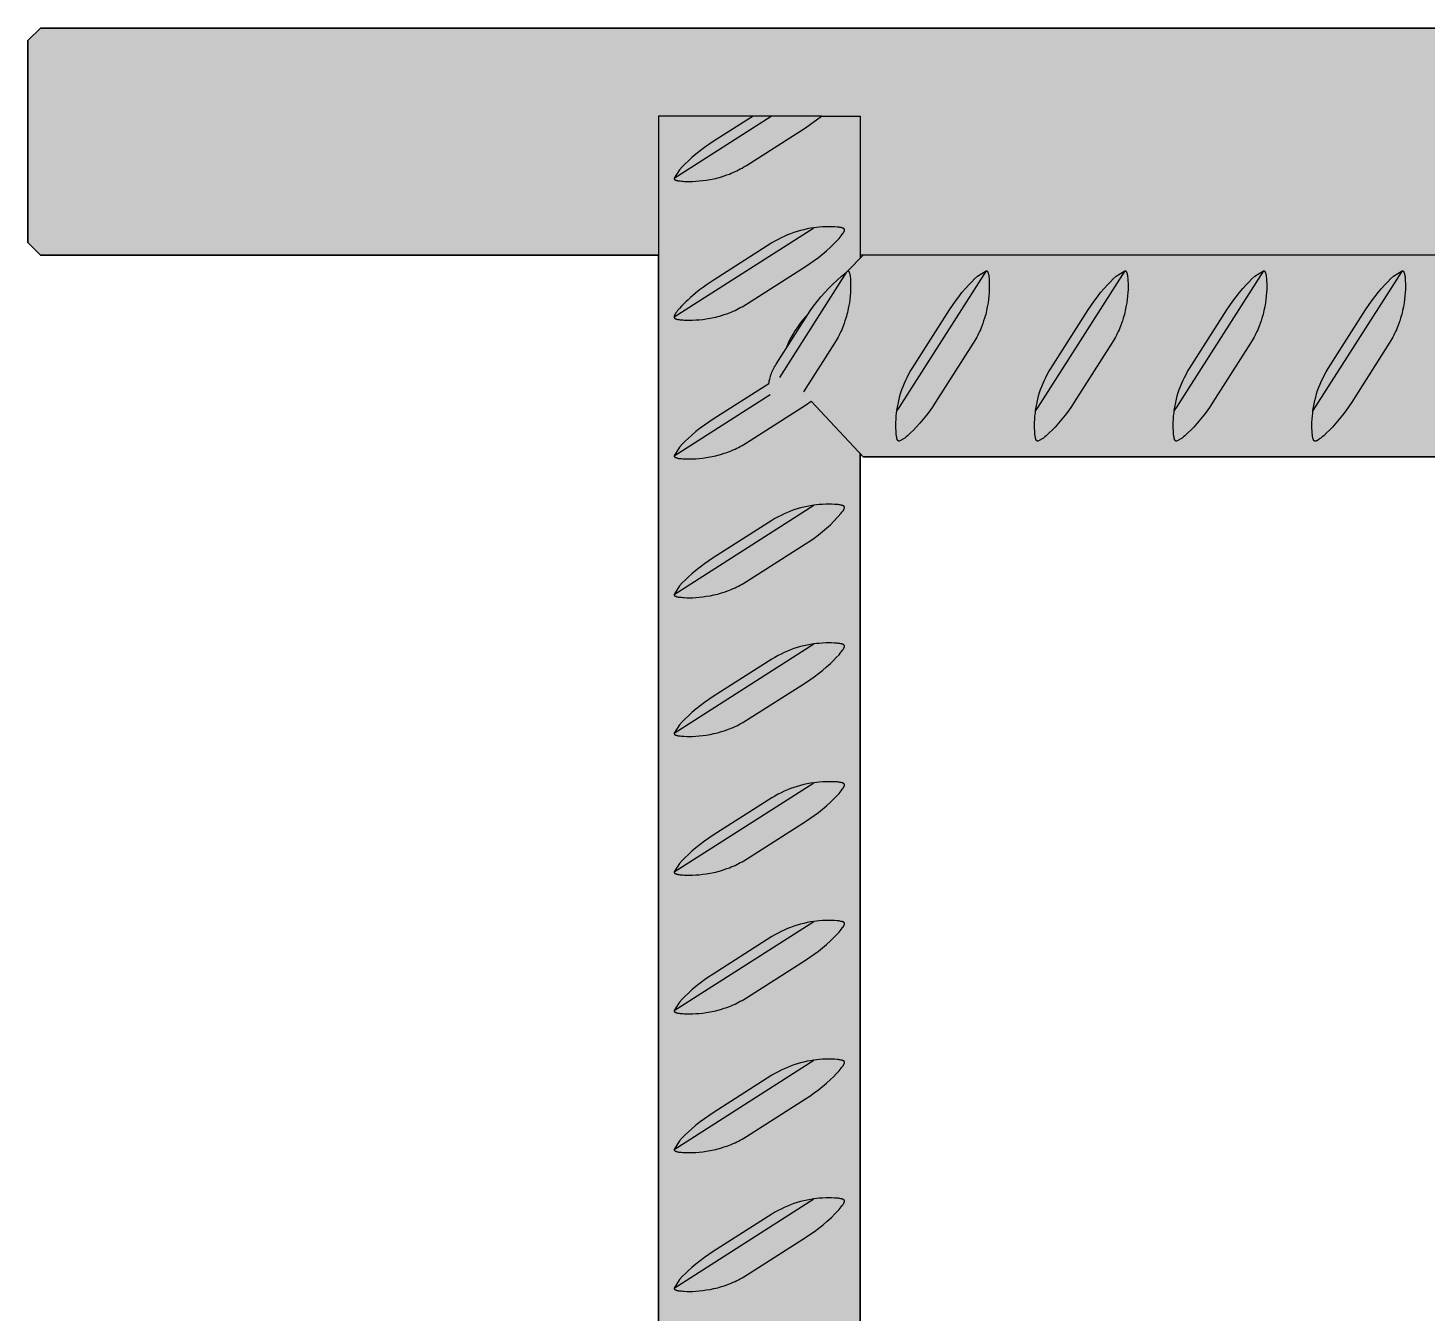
# Model space of a CAD drawing. Header units: millimetres. Extents: x 0 to 1192, y -689 to 404.
# Drawn here: x 3.5 to 114.6, y 302 to 404 of the extents above; entities that cross this region are included whole.
import ezdxf

# ---------------------------------------------------------------- set-up
doc = ezdxf.new("R2010")
doc.units = ezdxf.units.MM
doc.layers.add('Blocks', color=7, linetype='Continuous')
doc.layers.add('Blocks$Fill', color=7, linetype='Continuous', true_color=0xffffff)
doc.layers.add('Blocks$Inner', color=7, linetype='Continuous', lineweight=25, true_color=0x007f00)
doc.layers.add('Blocks$Outline', color=7, linetype='Continuous', lineweight=35, true_color=0xff3f3f)

# ---------------------------------------------------------------- blocks, each defined once
blk = doc.blocks.new('Rebar Side Table Front')
at = {"layer": 'Blocks$Fill'}
h = blk.add_hatch(color=256, dxfattribs=at)
h.paths.add_polyline_path([(387.52, 3), (387.52, 1.93), (387.53, 1.86), (387.53, 1.8), (387.54, 1.73), (387.55, 1.66), (387.56, 1.59), (387.58, 1.53), (387.6, 1.46), (387.61, 1.39), (387.64, 1.33), (387.66, 1.27), (387.69, 1.2), (387.72, 1.14), (387.75, 1.08), (387.78, 1.02), (387.81, 0.96), (387.85, 0.9), (387.89, 0.85), (387.93, 0.79), (387.97, 0.74), (388.01, 0.69), (388.06, 0.63), (388.11, 0.59), (388.16, 0.54), (388.21, 0.49), (388.26, 0.45), (388.31, 0.41), (388.37, 0.37), (388.42, 0.33), (388.48, 0.29), (388.54, 0.26), (388.6, 0.22), (388.66, 0.19), (388.72, 0.17), (388.79, 0.14), (388.85, 0.12), (388.92, 0.09), (388.98, 0.07), (389.05, 0.06), (389.11, 0.04), (389.18, 0.03), (389.25, 0.02), (389.32, 0.01), (389.38, 0), (389.45, 0), (389.52, 0), (401.59, 0), (401.66, 0), (401.73, 0.01), (401.79, 0.02), (401.86, 0.03), (401.93, 0.04), (401.99, 0.06), (402.06, 0.07), (402.13, 0.09), (402.19, 0.12), (402.25, 0.14), (402.32, 0.17), (402.38, 0.19), (402.44, 0.22), (402.5, 0.26), (402.56, 0.29), (402.62, 0.33), (402.67, 0.37), (402.73, 0.41), (402.78, 0.45), (402.84, 0.49), (402.89, 0.54), (402.94, 0.59), (402.98, 0.63), (403.03, 0.69), (403.07, 0.74), (403.11, 0.79), (403.16, 0.85), (403.19, 0.9), (403.23, 0.96), (403.26, 1.02), (403.3, 1.08), (403.33, 1.14), (403.36, 1.2), (403.38, 1.27), (403.41, 1.33), (403.43, 1.39), (403.45, 1.46), (403.46, 1.53), (403.48, 1.59), (403.49, 1.66), (403.5, 1.73), (403.51, 1.8), (403.52, 1.86), (403.52, 1.93), (403.52, 3), (403.52, 386), (452.52, 386), (453.52, 387), (453.52, 403), (452.52, 404), (228.52, 404), (4.52, 404), (3.52, 403), (3.52, 387), (4.52, 386), (53.52, 386), (53.52, 3), (53.52, 1.93), (53.53, 1.8), (53.54, 1.73), (53.55, 1.66), (53.56, 1.59), (53.58, 1.53), (53.6, 1.46), (53.61, 1.39), (53.64, 1.33), (53.66, 1.27), (53.69, 1.2), (53.72, 1.14), (53.75, 1.08), (53.78, 1.02), (53.81, 0.96), (53.85, 0.9), (53.89, 0.85), (53.93, 0.79), (53.97, 0.74), (54.01, 0.69), (54.06, 0.63), (54.11, 0.59), (54.16, 0.54), (54.21, 0.49), (54.26, 0.45), (54.31, 0.41), (54.37, 0.37), (54.42, 0.33), (54.48, 0.29), (54.54, 0.26), (54.6, 0.22), (54.66, 0.19), (54.72, 0.17), (54.79, 0.14), (54.85, 0.12), (54.92, 0.09), (54.98, 0.07), (55.05, 0.06), (55.11, 0.04), (55.18, 0.03), (55.25, 0.02), (55.32, 0.01), (55.38, 0), (55.45, 0), (55.52, 0), (67.59, 0), (67.66, 0), (67.73, 0.01), (67.79, 0.02), (67.86, 0.03), (67.93, 0.04), (67.99, 0.06), (68.06, 0.07), (68.13, 0.09), (68.19, 0.12), (68.25, 0.14), (68.32, 0.17), (68.38, 0.19), (68.44, 0.22), (68.5, 0.26), (68.56, 0.29), (68.62, 0.33), (68.67, 0.37), (68.73, 0.41), (68.78, 0.45), (68.84, 0.49), (68.89, 0.54), (68.94, 0.59), (68.98, 0.63), (69.03, 0.69), (69.07, 0.74), (69.11, 0.79), (69.16, 0.85), (69.19, 0.9), (69.23, 0.96), (69.26, 1.02), (69.3, 1.08), (69.33, 1.14), (69.36, 1.2), (69.38, 1.27), (69.41, 1.33), (69.43, 1.39), (69.45, 1.46), (69.46, 1.53), (69.48, 1.59), (69.49, 1.66), (69.5, 1.73), (69.51, 1.8), (69.52, 1.86), (69.52, 1.93), (69.52, 2), (69.52, 3), (69.52, 185.26), (69.77, 185), (72.62, 185), (387.27, 185), (387.52, 185.26)], flags=0)
h.paths.add_polyline_path([(387.52, 200.74), (387.27, 201), (94.62, 201), (69.77, 201), (69.52, 200.74), (69.52, 370.27), (69.77, 370), (72.62, 370), (387.27, 370), (387.52, 370.27)], flags=0)
at = {"layer": 'Blocks$Inner'}
for p, q in [((54.76, 392.09), (62.46, 397)), ((69.77, 386), (69.52, 386)), ((68.41, 384.61), (63.12, 376.3)), ((69.52, 370.27), (69.52, 200.74))]:
    blk.add_line(p, q, dxfattribs=at)
for points in [[(403.52, 386), (452.52, 386), (453.52, 387), (453.52, 403), (452.52, 404), (228.52, 404), (4.52, 404), (3.52, 403), (3.52, 387), (4.52, 386), (53.52, 386)], [(61.03, 397), (57.86, 394.99), (57.51, 394.76), (57.17, 394.52), (56.83, 394.26), (56.5, 394), (56.18, 393.73), (55.87, 393.45), (55.64, 393.23), (55.41, 393), (55.2, 392.76), (54.76, 392.09), (54.76, 392.09), (54.76, 392.09), (54.76, 392.08), (54.76, 392.08), (54.76, 392.07), (54.76, 392.07), (54.76, 392.07), (54.76, 392.06), (54.77, 392.06), (54.77, 392.06), (54.77, 392.05), (54.77, 392.05), (54.77, 392.04), (54.77, 392.04), (54.77, 392.04), (54.77, 392.03), (54.77, 392.03), (54.78, 392.03), (54.78, 392.03), (54.78, 392.02), (54.78, 392.02), (54.78, 392.02), (54.79, 392.01), (54.79, 392.01), (54.79, 392.01), (54.79, 392.01), (54.8, 392), (54.8, 392), (54.8, 392), (54.8, 391.99), (54.81, 391.99), (54.81, 391.99), (54.81, 391.99), (54.82, 391.98), (54.82, 391.98), (54.82, 391.98), (54.83, 391.98), (54.83, 391.97), (54.84, 391.97), (54.84, 391.97), (54.85, 391.96), (54.85, 391.96), (54.86, 391.96), (54.87, 391.95), (54.88, 391.95), (54.89, 391.94), (54.91, 391.94), (54.92, 391.93), (54.93, 391.93), (54.96, 391.92), (54.99, 391.91), (55.03, 391.9), (55.07, 391.89), (55.12, 391.88), (55.16, 391.88), (55.26, 391.87), (55.35, 391.86), (55.46, 391.85), (55.56, 391.84), (55.78, 391.83), (56.01, 391.83), (56.24, 391.83), (56.5, 391.85), (56.76, 391.87), (57.04, 391.9), (57.32, 391.94), (57.62, 391.99), (57.92, 392.05), (58.08, 392.08), (58.23, 392.12), (58.38, 392.16), (58.54, 392.21), (58.75, 392.28), (58.96, 392.35), (59.15, 392.42), (59.3, 392.48), (59.45, 392.55), (59.6, 392.61), (59.74, 392.68), (59.88, 392.75), (60.02, 392.83), (60.16, 392.9), (60.29, 392.98), (60.51, 393.11), (65.18, 396.09), (66.45, 397), (62.46, 397), (61.03, 397), (53.52, 397), (53.52, 3)], [(66.45, 397), (69.52, 397), (69.52, 385.74)], [(54.76, 381.09), (54.76, 381.09), (54.76, 381.09), (54.76, 381.08), (54.76, 381.08), (54.76, 381.07), (54.76, 381.07), (54.76, 381.07), (54.76, 381.06), (54.77, 381.06), (54.77, 381.06), (54.77, 381.05), (54.77, 381.05), (54.77, 381.04), (54.77, 381.04), (54.77, 381.04), (54.77, 381.03), (54.77, 381.03), (54.78, 381.03), (54.78, 381.03), (54.78, 381.02), (54.78, 381.02), (54.78, 381.02), (54.79, 381.01), (54.79, 381.01), (54.79, 381.01), (54.79, 381.01), (54.8, 381), (54.8, 381), (54.8, 381), (54.8, 380.99), (54.81, 380.99), (54.81, 380.99), (54.81, 380.99), (54.82, 380.98), (54.82, 380.98), (54.82, 380.98), (54.83, 380.98), (54.83, 380.97), (54.84, 380.97), (54.84, 380.97), (54.85, 380.96), (54.85, 380.96), (54.86, 380.96), (54.87, 380.95), (54.88, 380.95), (54.89, 380.94), (54.91, 380.94), (54.92, 380.93), (54.93, 380.93), (54.96, 380.92), (54.99, 380.91), (55.03, 380.9), (55.07, 380.89), (55.12, 380.88), (55.16, 380.88), (55.26, 380.87), (55.35, 380.86), (55.46, 380.85), (55.56, 380.84), (55.78, 380.83), (56.01, 380.83), (56.24, 380.83), (56.5, 380.85), (56.76, 380.87), (57.04, 380.9), (57.32, 380.94), (57.62, 380.99), (57.92, 381.05), (58.08, 381.08), (58.23, 381.12), (58.38, 381.16), (58.54, 381.21), (58.75, 381.28), (58.96, 381.35), (59.15, 381.42), (59.3, 381.48), (59.45, 381.55), (59.6, 381.61), (59.74, 381.68), (59.88, 381.75), (60.02, 381.83), (60.16, 381.9), (60.29, 381.98), (60.51, 382.11), (65.18, 385.09), (65.53, 385.32), (65.87, 385.56), (66.21, 385.81), (66.54, 386.07), (66.86, 386.34), (67.17, 386.62), (67.41, 386.85), (67.63, 387.08), (67.85, 387.31), (67.94, 387.42), (68.03, 387.53), (68.08, 387.6), (68.13, 387.67), (68.17, 387.72), (68.18, 387.75), (68.2, 387.78), (68.22, 387.8), (68.23, 387.82), (68.24, 387.85), (68.25, 387.86), (68.25, 387.87), (68.26, 387.88), (68.26, 387.89), (68.26, 387.9), (68.27, 387.91), (68.27, 387.92), (68.27, 387.93), (68.27, 387.94), (68.28, 387.94), (68.28, 387.95), (68.28, 387.95), (68.28, 387.96), (68.28, 387.96), (68.28, 387.97), (68.28, 387.97), (68.28, 387.98), (68.28, 387.98), (68.28, 387.98), (68.28, 387.99), (68.28, 387.99), (68.28, 387.99), (68.28, 388), (68.28, 388), (68.28, 388.01), (68.28, 388.01), (68.28, 388.01), (68.28, 388.02), (68.28, 388.02), (68.28, 388.02), (68.27, 388.02), (68.27, 388.03), (68.27, 388.03), (68.27, 388.03), (68.27, 388.04), (68.27, 388.04), (68.27, 388.04), (68.27, 388.05), (68.26, 388.05), (68.26, 388.05), (68.26, 388.05), (68.26, 388.06), (68.26, 388.06), (68.25, 388.06), (68.25, 388.07), (68.25, 388.07), (68.25, 388.07), (68.24, 388.07), (68.24, 388.08), (68.24, 388.08), (68.24, 388.08), (68.23, 388.08), (68.23, 388.09), (68.23, 388.09), (68.22, 388.09), (68.22, 388.1), (68.21, 388.1), (68.21, 388.1), (68.21, 388.1), (68.2, 388.11), (68.19, 388.11), (68.19, 388.12), (68.18, 388.12), (68.17, 388.12), (68.16, 388.13), (68.15, 388.13), (68.14, 388.14), (68.13, 388.14), (68.12, 388.14), (68.1, 388.15), (68.08, 388.15), (68.06, 388.16), (68.03, 388.17), (68, 388.17), (67.92, 388.19), (67.85, 388.2), (67.77, 388.21), (67.69, 388.22), (67.48, 388.23), (67.26, 388.24), (67.04, 388.24), (66.8, 388.24), (66.54, 388.23), (66.28, 388.21), (66.07, 388.19), (65.85, 388.16)], [(228.52, 386), (79.29, 386), (72.62, 386), (69.77, 386), (68.56, 384.75)], [(62.28, 375.8), (62.3, 375.91), (62.32, 376.03), (62.35, 376.15), (62.38, 376.26), (62.41, 376.37), (62.44, 376.49), (62.48, 376.6), (62.53, 376.71), (62.57, 376.82), (62.63, 376.93), (62.68, 377.03), (62.74, 377.13), (62.8, 377.24), (62.86, 377.34), (65.56, 381.57), (65.83, 381.95), (66.11, 382.32), (66.41, 382.68), (66.72, 383.03), (67.03, 383.37), (67.36, 383.7), (67.7, 384.02), (68.05, 384.32), (68.41, 384.61), (68.56, 384.75), (68.57, 384.75), (68.57, 384.75), (68.57, 384.74), (68.57, 384.74), (68.58, 384.74), (68.58, 384.74), (68.58, 384.74), (68.58, 384.74), (68.59, 384.73), (68.59, 384.73), (68.59, 384.73), (68.59, 384.73), (68.6, 384.73), (68.6, 384.73), (68.6, 384.72), (68.6, 384.72), (68.6, 384.72), (68.61, 384.72), (68.61, 384.71), (68.61, 384.71), (68.61, 384.71), (68.62, 384.71), (68.62, 384.7), (68.62, 384.69), (68.63, 384.69), (68.63, 384.68), (68.63, 384.68), (68.64, 384.67), (68.64, 384.66), (68.65, 384.66), (68.65, 384.65), (68.65, 384.64), (68.66, 384.63), (68.66, 384.62), (68.67, 384.6), (68.68, 384.58), (68.68, 384.56), (68.69, 384.53), (68.7, 384.49), (68.71, 384.45), (68.72, 384.4), (68.72, 384.36), (68.74, 384.26), (68.75, 384.17), (68.75, 384.06), (68.76, 383.96), (68.77, 383.74), (68.77, 383.51), (68.77, 383.28), (68.76, 383.02), (68.73, 382.76), (68.7, 382.48), (68.67, 382.2), (68.61, 381.9), (68.55, 381.6), (68.52, 381.45), (68.48, 381.29), (68.44, 381.14), (68.39, 380.99), (68.32, 380.77), (68.25, 380.56), (68.18, 380.37), (68.12, 380.22), (68.06, 380.07), (67.99, 379.93), (67.92, 379.78), (67.85, 379.64), (67.78, 379.5), (67.7, 379.36), (67.62, 379.23), (67.49, 379.01), (65.02, 375.14)], [(79.51, 384.76), (79.51, 384.76), (79.52, 384.76), (79.52, 384.76), (79.52, 384.76), (79.53, 384.76), (79.53, 384.76), (79.53, 384.76), (79.54, 384.76), (79.54, 384.76), (79.55, 384.75), (79.55, 384.75), (79.55, 384.75), (79.56, 384.75), (79.56, 384.75), (79.56, 384.75), (79.57, 384.75), (79.57, 384.75), (79.57, 384.75), (79.57, 384.74), (79.58, 384.74), (79.58, 384.74), (79.58, 384.74), (79.59, 384.74), (79.59, 384.73), (79.59, 384.73), (79.6, 384.73), (79.6, 384.73), (79.6, 384.72), (79.6, 384.72), (79.61, 384.72), (79.61, 384.71), (79.61, 384.71), (79.61, 384.71), (79.62, 384.7), (79.62, 384.7), (79.62, 384.7), (79.63, 384.69), (79.63, 384.69), (79.63, 384.68), (79.63, 384.68), (79.64, 384.67), (79.64, 384.67), (79.65, 384.66), (79.65, 384.65), (79.65, 384.64), (79.66, 384.63), (79.66, 384.61), (79.67, 384.6), (79.67, 384.59), (79.68, 384.56), (79.69, 384.53), (79.7, 384.49), (79.71, 384.45), (79.72, 384.4), (79.72, 384.36), (79.74, 384.26), (79.75, 384.17), (79.75, 384.06), (79.76, 383.96), (79.77, 383.74), (79.77, 383.51), (79.77, 383.28), (79.76, 383.02), (79.73, 382.76), (79.7, 382.48), (79.67, 382.2), (79.61, 381.9), (79.55, 381.6), (79.52, 381.45), (79.48, 381.29), (79.44, 381.14), (79.39, 380.99), (79.32, 380.77), (79.25, 380.56), (79.18, 380.37), (79.12, 380.22), (79.06, 380.07), (78.99, 379.93), (78.92, 379.78), (78.85, 379.64), (78.78, 379.5), (78.7, 379.36), (78.62, 379.23), (78.49, 379.01), (75.51, 374.34), (75.28, 373.99), (75.04, 373.65), (74.79, 373.31), (74.53, 372.98), (74.26, 372.66), (73.98, 372.35), (73.75, 372.12), (73.52, 371.89), (73.29, 371.67), (73.18, 371.58), (73.07, 371.49), (72.62, 371.24), (72.61, 371.24), (72.61, 371.24), (72.61, 371.24), (72.6, 371.24), (72.6, 371.24), (72.59, 371.24), (72.59, 371.24), (72.59, 371.24), (72.58, 371.24), (72.58, 371.25), (72.58, 371.25), (72.57, 371.25), (72.57, 371.25), (72.57, 371.25), (72.56, 371.25), (72.56, 371.25), (72.56, 371.26), (72.55, 371.26), (72.55, 371.26), (72.55, 371.26), (72.54, 371.26), (72.54, 371.27), (72.54, 371.27), (72.53, 371.27), (72.53, 371.27), (72.53, 371.28), (72.53, 371.28), (72.52, 371.28), (72.52, 371.28), (72.52, 371.29), (72.52, 371.29), (72.51, 371.29), (72.51, 371.3), (72.51, 371.3), (72.5, 371.31), (72.5, 371.31), (72.5, 371.31), (72.5, 371.32), (72.49, 371.32), (72.49, 371.33), (72.49, 371.34), (72.48, 371.34), (72.48, 371.35), (72.47, 371.36), (72.47, 371.38), (72.46, 371.39), (72.46, 371.4), (72.45, 371.41), (72.45, 371.44), (72.44, 371.46), (72.43, 371.49), (72.43, 371.52), (72.41, 371.6), (72.4, 371.68), (72.39, 371.75), (72.38, 371.83), (72.37, 372.04), (72.36, 372.26), (72.36, 372.48), (72.36, 372.72), (72.37, 372.98), (72.39, 373.24), (72.42, 373.45), (72.44, 373.67), (72.62, 374.58), (72.68, 374.83), (72.76, 375.09), (72.84, 375.34), (72.93, 375.58), (73.03, 375.83), (73.14, 376.07), (73.25, 376.3), (73.37, 376.53), (73.5, 376.76), (73.64, 376.99), (76.61, 381.66), (76.84, 382.01), (77.09, 382.35), (77.34, 382.69), (77.6, 383.02), (77.87, 383.34), (78.15, 383.65), (78.37, 383.88), (78.6, 384.11), (78.84, 384.32), (79.51, 384.76), (72.62, 373.94), (72.44, 373.67)], [(90.51, 384.76), (90.51, 384.76), (90.52, 384.76), (90.52, 384.76), (90.52, 384.76), (90.53, 384.76), (90.53, 384.76), (90.53, 384.76), (90.54, 384.76), (90.54, 384.76), (90.55, 384.75), (90.55, 384.75), (90.55, 384.75), (90.56, 384.75), (90.56, 384.75), (90.56, 384.75), (90.57, 384.75), (90.57, 384.75), (90.57, 384.75), (90.57, 384.74), (90.58, 384.74), (90.58, 384.74), (90.58, 384.74), (90.59, 384.74), (90.59, 384.73), (90.59, 384.73), (90.6, 384.73), (90.6, 384.73), (90.6, 384.72), (90.6, 384.72), (90.61, 384.72), (90.61, 384.71), (90.61, 384.71), (90.61, 384.71), (90.62, 384.7), (90.62, 384.7), (90.62, 384.7), (90.63, 384.69), (90.63, 384.69), (90.63, 384.68), (90.63, 384.68), (90.64, 384.67), (90.64, 384.67), (90.65, 384.66), (90.65, 384.65), (90.65, 384.64), (90.66, 384.63), (90.66, 384.61), (90.67, 384.6), (90.67, 384.59), (90.68, 384.56), (90.69, 384.53), (90.7, 384.49), (90.71, 384.45), (90.72, 384.4), (90.72, 384.36), (90.74, 384.26), (90.75, 384.17), (90.75, 384.06), (90.76, 383.96), (90.77, 383.74), (90.77, 383.51), (90.77, 383.28), (90.76, 383.02), (90.73, 382.76), (90.7, 382.48), (90.67, 382.2), (90.61, 381.9), (90.55, 381.6), (90.52, 381.45), (90.48, 381.29), (90.44, 381.14), (90.39, 380.99), (90.32, 380.77), (90.25, 380.56), (90.18, 380.37), (90.12, 380.22), (90.06, 380.07), (89.99, 379.93), (89.92, 379.78), (89.85, 379.64), (89.78, 379.5), (89.7, 379.36), (89.62, 379.23), (89.49, 379.01), (86.51, 374.34), (86.28, 373.99), (86.04, 373.65), (85.79, 373.31), (85.53, 372.98), (85.26, 372.66), (84.98, 372.35), (84.75, 372.12), (84.52, 371.89), (84.29, 371.67), (84.18, 371.58), (84.07, 371.49), (83.62, 371.24), (83.61, 371.24), (83.61, 371.24), (83.61, 371.24), (83.6, 371.24), (83.6, 371.24), (83.59, 371.24), (83.59, 371.24), (83.59, 371.24), (83.58, 371.24), (83.58, 371.25), (83.58, 371.25), (83.57, 371.25), (83.57, 371.25), (83.57, 371.25), (83.56, 371.25), (83.56, 371.25), (83.56, 371.26), (83.55, 371.26), (83.55, 371.26), (83.55, 371.26), (83.54, 371.26), (83.54, 371.27), (83.54, 371.27), (83.53, 371.27), (83.53, 371.27), (83.53, 371.28), (83.53, 371.28), (83.52, 371.28), (83.52, 371.28), (83.52, 371.29), (83.52, 371.29), (83.51, 371.29), (83.51, 371.3), (83.51, 371.3), (83.5, 371.31), (83.5, 371.31), (83.5, 371.31), (83.5, 371.32), (83.49, 371.32), (83.49, 371.33), (83.49, 371.34), (83.48, 371.34), (83.48, 371.35), (83.47, 371.36), (83.47, 371.38), (83.46, 371.39), (83.46, 371.4), (83.45, 371.41), (83.45, 371.44), (83.44, 371.46), (83.43, 371.49), (83.43, 371.52), (83.41, 371.6), (83.4, 371.68), (83.39, 371.75), (83.38, 371.83), (83.37, 372.04), (83.36, 372.26), (83.36, 372.48), (83.36, 372.72), (83.37, 372.98), (83.39, 373.24), (83.42, 373.45), (83.44, 373.67), (83.62, 374.58), (83.68, 374.83), (83.76, 375.09), (83.84, 375.34), (83.93, 375.58), (84.03, 375.83), (84.14, 376.07), (84.25, 376.3), (84.37, 376.53), (84.5, 376.76), (84.64, 376.99), (87.61, 381.66), (87.84, 382.01), (88.09, 382.35), (88.34, 382.69), (88.6, 383.02), (88.87, 383.34), (89.15, 383.65), (89.37, 383.88), (89.6, 384.11), (89.84, 384.32), (90.51, 384.76), (83.62, 373.94), (83.44, 373.67)], [(101.51, 384.76), (101.51, 384.76), (101.52, 384.76), (101.52, 384.76), (101.52, 384.76), (101.53, 384.76), (101.53, 384.76), (101.53, 384.76), (101.54, 384.76), (101.54, 384.76), (101.55, 384.75), (101.55, 384.75), (101.55, 384.75), (101.56, 384.75), (101.56, 384.75), (101.56, 384.75), (101.57, 384.75), (101.57, 384.75), (101.57, 384.75), (101.57, 384.74), (101.58, 384.74), (101.58, 384.74), (101.58, 384.74), (101.59, 384.74), (101.59, 384.73), (101.59, 384.73), (101.6, 384.73), (101.6, 384.73), (101.6, 384.72), (101.6, 384.72), (101.61, 384.72), (101.61, 384.71), (101.61, 384.71), (101.61, 384.71), (101.62, 384.7), (101.62, 384.7), (101.62, 384.7), (101.63, 384.69), (101.63, 384.69), (101.63, 384.68), (101.63, 384.68), (101.64, 384.67), (101.64, 384.67), (101.65, 384.66), (101.65, 384.65), (101.65, 384.64), (101.66, 384.63), (101.66, 384.61), (101.67, 384.6), (101.67, 384.59), (101.68, 384.56), (101.69, 384.53), (101.7, 384.49), (101.71, 384.45), (101.72, 384.4), (101.72, 384.36), (101.74, 384.26), (101.75, 384.17), (101.75, 384.06), (101.76, 383.96), (101.77, 383.74), (101.77, 383.51), (101.77, 383.28), (101.76, 383.02), (101.73, 382.76), (101.7, 382.48), (101.67, 382.2), (101.61, 381.9), (101.55, 381.6), (101.52, 381.45), (101.48, 381.29), (101.44, 381.14), (101.39, 380.99), (101.32, 380.77), (101.25, 380.56), (101.18, 380.37), (101.12, 380.22), (101.06, 380.07), (100.99, 379.93), (100.92, 379.78), (100.85, 379.64), (100.78, 379.5), (100.7, 379.36), (100.62, 379.23), (100.49, 379.01), (97.51, 374.34), (97.28, 373.99), (97.04, 373.65), (96.79, 373.31), (96.53, 372.98), (96.26, 372.66), (95.98, 372.35), (95.75, 372.12), (95.52, 371.89), (95.29, 371.67), (95.18, 371.58), (95.07, 371.49), (94.62, 371.24), (94.61, 371.24), (94.61, 371.24), (94.61, 371.24), (94.6, 371.24), (94.6, 371.24), (94.59, 371.24), (94.59, 371.24), (94.59, 371.24), (94.58, 371.24), (94.58, 371.25), (94.58, 371.25), (94.57, 371.25), (94.57, 371.25), (94.57, 371.25), (94.56, 371.25), (94.56, 371.25), (94.56, 371.26), (94.55, 371.26), (94.55, 371.26), (94.55, 371.26), (94.54, 371.26), (94.54, 371.27), (94.54, 371.27), (94.53, 371.27), (94.53, 371.27), (94.53, 371.28), (94.53, 371.28), (94.52, 371.28), (94.52, 371.28), (94.52, 371.29), (94.52, 371.29), (94.51, 371.29), (94.51, 371.3), (94.51, 371.3), (94.5, 371.31), (94.5, 371.31), (94.5, 371.31), (94.5, 371.32), (94.49, 371.32), (94.49, 371.33), (94.49, 371.34), (94.48, 371.34), (94.48, 371.35), (94.47, 371.36), (94.47, 371.38), (94.46, 371.39), (94.46, 371.4), (94.45, 371.41), (94.45, 371.44), (94.44, 371.46), (94.43, 371.49), (94.43, 371.52), (94.41, 371.6), (94.4, 371.68), (94.39, 371.75), (94.38, 371.83), (94.37, 372.04), (94.36, 372.26), (94.36, 372.48), (94.36, 372.72), (94.37, 372.98), (94.39, 373.24), (94.42, 373.45), (94.44, 373.67), (94.62, 374.58), (94.68, 374.83), (94.76, 375.09), (94.84, 375.34), (94.93, 375.58), (95.03, 375.83), (95.14, 376.07), (95.25, 376.3), (95.37, 376.53), (95.5, 376.76), (95.64, 376.99), (98.61, 381.66), (98.84, 382.01), (99.09, 382.35), (99.34, 382.69), (99.6, 383.02), (99.87, 383.34), (100.15, 383.65), (100.37, 383.88), (100.6, 384.11), (100.84, 384.32), (101.51, 384.76), (94.62, 373.94), (94.44, 373.67)], [(112.51, 384.76), (112.51, 384.76), (112.52, 384.76), (112.52, 384.76), (112.52, 384.76), (112.53, 384.76), (112.53, 384.76), (112.53, 384.76), (112.54, 384.76), (112.54, 384.76), (112.55, 384.75), (112.55, 384.75), (112.55, 384.75), (112.56, 384.75), (112.56, 384.75), (112.56, 384.75), (112.57, 384.75), (112.57, 384.75), (112.57, 384.75), (112.57, 384.74), (112.58, 384.74), (112.58, 384.74), (112.58, 384.74), (112.59, 384.74), (112.59, 384.73), (112.59, 384.73), (112.6, 384.73), (112.6, 384.73), (112.6, 384.72), (112.6, 384.72), (112.61, 384.72), (112.61, 384.71), (112.61, 384.71), (112.61, 384.71), (112.62, 384.7), (112.62, 384.7), (112.62, 384.7), (112.63, 384.69), (112.63, 384.69), (112.63, 384.68), (112.63, 384.68), (112.64, 384.67), (112.64, 384.67), (112.65, 384.66), (112.65, 384.65), (112.65, 384.64), (112.66, 384.63), (112.66, 384.61), (112.67, 384.6), (112.67, 384.59), (112.68, 384.56), (112.69, 384.53), (112.7, 384.49), (112.71, 384.45), (112.72, 384.4), (112.72, 384.36), (112.74, 384.26), (112.75, 384.17), (112.75, 384.06), (112.76, 383.96), (112.77, 383.74), (112.77, 383.51), (112.77, 383.28), (112.76, 383.02), (112.73, 382.76), (112.7, 382.48), (112.67, 382.2), (112.61, 381.9), (112.55, 381.6), (112.52, 381.45), (112.48, 381.29), (112.44, 381.14), (112.39, 380.99), (112.32, 380.77), (112.25, 380.56), (112.18, 380.37), (112.12, 380.22), (112.06, 380.07), (111.99, 379.93), (111.92, 379.78), (111.85, 379.64), (111.78, 379.5), (111.7, 379.36), (111.62, 379.23), (111.49, 379.01), (108.51, 374.34), (108.28, 373.99), (108.04, 373.65), (107.79, 373.31), (107.53, 372.98), (107.26, 372.66), (106.98, 372.35), (106.75, 372.12), (106.52, 371.89), (106.29, 371.67), (106.18, 371.58), (106.07, 371.49), (106, 371.44), (105.93, 371.39), (105.88, 371.35), (105.85, 371.34), (105.82, 371.32), (105.8, 371.31), (105.78, 371.29), (105.75, 371.28), (105.74, 371.27), (105.73, 371.27), (105.72, 371.27), (105.71, 371.26), (105.7, 371.26), (105.69, 371.25), (105.68, 371.25), (105.67, 371.25), (105.67, 371.25), (105.66, 371.25), (105.66, 371.24), (105.65, 371.24), (105.64, 371.24), (105.64, 371.24), (105.63, 371.24), (105.63, 371.24), (105.63, 371.24), (105.62, 371.24), (105.62, 371.24), (105.61, 371.24), (105.61, 371.24), (105.61, 371.24), (105.6, 371.24), (105.6, 371.24), (105.6, 371.24), (105.59, 371.24), (105.59, 371.24), (105.59, 371.24), (105.58, 371.24), (105.58, 371.25), (105.58, 371.25), (105.57, 371.25), (105.57, 371.25), (105.57, 371.25), (105.56, 371.25), (105.56, 371.25), (105.56, 371.25), (105.56, 371.26), (105.55, 371.26), (105.55, 371.26), (105.55, 371.26), (105.54, 371.26), (105.54, 371.27), (105.54, 371.27), (105.53, 371.27), (105.53, 371.27), (105.53, 371.27), (105.53, 371.28), (105.52, 371.28), (105.52, 371.28), (105.52, 371.29), (105.52, 371.29), (105.51, 371.29), (105.51, 371.29), (105.51, 371.3), (105.51, 371.3), (105.5, 371.31), (105.5, 371.31), (105.5, 371.31), (105.5, 371.32), (105.49, 371.33), (105.49, 371.34), (105.48, 371.34), (105.48, 371.35), (105.47, 371.36), (105.47, 371.37), (105.47, 371.38), (105.46, 371.39), (105.46, 371.4), (105.45, 371.42), (105.45, 371.44), (105.44, 371.46), (105.43, 371.49), (105.43, 371.52), (105.41, 371.6), (105.4, 371.68), (105.39, 371.75), (105.38, 371.83), (105.37, 372.04), (105.36, 372.26), (105.36, 372.48), (105.36, 372.72), (105.37, 372.98), (105.39, 373.24), (105.42, 373.45), (105.44, 373.67)], [(65.39, 381.3), (65.19, 381.09), (65.01, 380.88), (64.83, 380.67), (64.66, 380.44), (64.5, 380.21), (64.35, 379.98), (64.2, 379.74), (64.06, 379.5), (63.93, 379.25), (63.81, 379), (63.7, 378.74), (63.59, 378.48)], [(62.28, 375.8), (57.86, 372.99), (57.51, 372.76), (57.17, 372.52), (56.83, 372.26), (56.5, 372), (56.18, 371.73), (55.87, 371.45), (55.64, 371.23), (55.41, 371), (55.2, 370.76), (54.76, 370.09), (62.38, 374.95)], [(54.76, 370.09), (54.76, 370.09), (54.76, 370.09), (54.76, 370.08), (54.76, 370.08), (54.76, 370.07), (54.76, 370.07), (54.76, 370.07), (54.76, 370.06), (54.77, 370.06), (54.77, 370.06), (54.77, 370.05), (54.77, 370.05), (54.77, 370.04), (54.77, 370.04), (54.77, 370.04), (54.77, 370.03), (54.77, 370.03), (54.78, 370.03), (54.78, 370.03), (54.78, 370.02), (54.78, 370.02), (54.78, 370.02), (54.79, 370.01), (54.79, 370.01), (54.79, 370.01), (54.79, 370.01), (54.8, 370), (54.8, 370), (54.8, 370), (54.8, 369.99), (54.81, 369.99), (54.81, 369.99), (54.81, 369.99), (54.82, 369.98), (54.82, 369.98), (54.82, 369.98), (54.83, 369.98), (54.83, 369.97), (54.84, 369.97), (54.84, 369.97), (54.85, 369.96), (54.85, 369.96), (54.86, 369.96), (54.87, 369.95), (54.88, 369.95), (54.89, 369.94), (54.91, 369.94), (54.92, 369.93), (54.93, 369.93), (54.96, 369.92), (54.99, 369.91), (55.03, 369.9), (55.07, 369.89), (55.12, 369.88), (55.16, 369.88), (55.26, 369.87), (55.35, 369.86), (55.46, 369.85), (55.56, 369.84), (55.78, 369.83), (56.01, 369.83), (56.24, 369.83), (56.5, 369.85), (56.76, 369.87), (57.04, 369.9), (57.32, 369.94), (57.62, 369.99), (57.92, 370.05), (58.08, 370.08), (58.23, 370.12), (58.38, 370.16), (58.54, 370.21), (58.75, 370.28), (58.96, 370.35), (59.15, 370.42), (59.3, 370.48), (59.45, 370.55), (59.6, 370.61), (59.74, 370.68), (59.88, 370.75), (60.02, 370.83), (60.16, 370.9), (60.29, 370.98), (60.51, 371.11), (65.18, 374.09), (65.65, 374.4), (69.77, 370), (72.62, 370), (83.62, 370), (94.62, 370), (387.27, 370)], [(54.76, 359.09), (54.76, 359.09), (54.76, 359.09), (54.76, 359.08), (54.76, 359.08), (54.76, 359.07), (54.76, 359.07), (54.76, 359.07), (54.76, 359.06), (54.77, 359.06), (54.77, 359.06), (54.77, 359.05), (54.77, 359.05), (54.77, 359.04), (54.77, 359.04), (54.77, 359.04), (54.77, 359.03), (54.77, 359.03), (54.78, 359.03), (54.78, 359.03), (54.78, 359.02), (54.78, 359.02), (54.78, 359.02), (54.79, 359.01), (54.79, 359.01), (54.79, 359.01), (54.79, 359.01), (54.8, 359), (54.8, 359), (54.8, 359), (54.8, 358.99), (54.81, 358.99), (54.81, 358.99), (54.81, 358.99), (54.82, 358.98), (54.82, 358.98), (54.82, 358.98), (54.83, 358.98), (54.83, 358.97), (54.84, 358.97), (54.84, 358.97), (54.85, 358.96), (54.85, 358.96), (54.86, 358.96), (54.87, 358.95), (54.88, 358.95), (54.89, 358.94), (54.91, 358.94), (54.92, 358.93), (54.93, 358.93), (54.96, 358.92), (54.99, 358.91), (55.03, 358.9), (55.07, 358.89), (55.12, 358.88), (55.16, 358.88), (55.26, 358.87), (55.35, 358.86), (55.46, 358.85), (55.56, 358.84), (55.78, 358.83), (56.01, 358.83), (56.24, 358.83), (56.5, 358.85), (56.76, 358.87), (57.04, 358.9), (57.32, 358.94), (57.62, 358.99), (57.92, 359.05), (58.08, 359.08), (58.23, 359.12), (58.38, 359.16), (58.54, 359.21), (58.75, 359.28), (58.96, 359.35), (59.15, 359.42), (59.3, 359.48), (59.45, 359.55), (59.6, 359.61), (59.74, 359.68), (59.88, 359.75), (60.02, 359.83), (60.16, 359.9), (60.29, 359.98), (60.51, 360.11), (65.18, 363.09), (65.53, 363.32), (65.87, 363.56), (66.21, 363.81), (66.54, 364.07), (66.86, 364.34), (67.17, 364.62), (68.03, 365.53), (68.08, 365.6), (68.13, 365.67), (68.17, 365.72), (68.18, 365.75), (68.2, 365.78), (68.22, 365.8), (68.23, 365.82), (68.24, 365.85), (68.25, 365.86), (68.25, 365.87), (68.26, 365.88), (68.26, 365.89), (68.26, 365.9), (68.27, 365.91), (68.27, 365.92), (68.27, 365.93), (68.27, 365.94), (68.28, 365.94), (68.28, 365.95), (68.28, 365.95), (68.28, 365.96), (68.28, 365.96), (68.28, 365.97), (68.28, 365.97), (68.28, 365.98), (68.28, 365.98), (68.28, 365.98), (68.28, 365.99), (68.28, 365.99), (68.28, 365.99), (68.28, 366), (68.28, 366), (68.28, 366.01), (68.28, 366.01), (68.28, 366.01), (68.28, 366.02), (68.28, 366.02), (68.28, 366.02), (68.27, 366.02), (68.27, 366.03), (68.27, 366.03), (68.27, 366.03), (68.27, 366.04), (68.27, 366.04), (68.27, 366.04), (68.27, 366.05), (68.26, 366.05), (68.26, 366.05), (68.26, 366.05), (68.26, 366.06), (68.26, 366.06), (68.25, 366.06), (68.25, 366.07), (68.25, 366.07), (68.25, 366.07), (68.24, 366.07), (68.24, 366.08), (68.24, 366.08), (68.24, 366.08), (68.23, 366.08), (68.23, 366.09), (68.23, 366.09), (68.22, 366.09), (68.22, 366.1), (68.21, 366.1), (68.21, 366.1), (68.21, 366.1), (68.2, 366.11), (68.19, 366.11), (68.19, 366.12), (68.18, 366.12), (68.17, 366.12), (68.16, 366.13), (68.15, 366.13), (68.14, 366.14), (68.13, 366.14), (68.12, 366.14), (68.1, 366.15), (68.08, 366.15), (68.06, 366.16), (68.03, 366.17), (68, 366.17), (67.92, 366.19), (67.85, 366.2), (67.77, 366.21), (67.69, 366.22), (67.48, 366.23), (67.26, 366.24), (67.04, 366.24), (66.8, 366.24), (66.54, 366.23), (66.28, 366.21), (66.07, 366.19), (65.85, 366.16)], [(54.76, 348.09), (54.76, 348.09), (54.76, 348.09), (54.76, 348.08), (54.76, 348.08), (54.76, 348.07), (54.76, 348.07), (54.76, 348.07), (54.76, 348.06), (54.77, 348.06), (54.77, 348.06), (54.77, 348.05), (54.77, 348.05), (54.77, 348.04), (54.77, 348.04), (54.77, 348.04), (54.77, 348.03), (54.77, 348.03), (54.78, 348.03), (54.78, 348.03), (54.78, 348.02), (54.78, 348.02), (54.78, 348.02), (54.79, 348.01), (54.79, 348.01), (54.79, 348.01), (54.79, 348.01), (54.8, 348), (54.8, 348), (54.8, 348), (54.8, 347.99), (54.81, 347.99), (54.81, 347.99), (54.81, 347.99), (54.82, 347.98), (54.82, 347.98), (54.82, 347.98), (54.83, 347.98), (54.83, 347.97), (54.84, 347.97), (54.84, 347.97), (54.85, 347.96), (54.85, 347.96), (54.86, 347.96), (54.87, 347.95), (54.88, 347.95), (54.89, 347.94), (54.91, 347.94), (54.92, 347.93), (54.93, 347.93), (54.96, 347.92), (54.99, 347.91), (55.03, 347.9), (55.07, 347.89), (55.12, 347.88), (55.16, 347.88), (55.26, 347.87), (55.35, 347.86), (55.46, 347.85), (55.56, 347.84), (55.78, 347.83), (56.01, 347.83), (56.24, 347.83), (56.5, 347.85), (56.76, 347.87), (57.04, 347.9), (57.32, 347.94), (57.62, 347.99), (57.92, 348.05), (58.08, 348.08), (58.23, 348.12), (58.38, 348.16), (58.54, 348.21), (58.75, 348.28), (58.96, 348.35), (59.15, 348.42), (59.3, 348.48), (59.45, 348.55), (59.6, 348.61), (59.74, 348.68), (59.88, 348.75), (60.02, 348.83), (60.16, 348.9), (60.29, 348.98), (60.51, 349.11), (65.18, 352.09), (65.53, 352.32), (65.87, 352.56), (66.21, 352.81), (66.54, 353.07), (66.86, 353.34), (67.17, 353.62), (67.41, 353.85), (67.63, 354.08), (67.85, 354.31), (67.94, 354.42), (68.03, 354.53), (68.08, 354.6), (68.13, 354.67), (68.17, 354.72), (68.18, 354.75), (68.2, 354.78), (68.22, 354.8), (68.23, 354.82), (68.24, 354.85), (68.25, 354.86), (68.25, 354.87), (68.26, 354.88), (68.26, 354.89), (68.26, 354.9), (68.27, 354.91), (68.27, 354.92), (68.27, 354.93), (68.27, 354.94), (68.28, 354.94), (68.28, 354.95), (68.28, 354.95), (68.28, 354.96), (68.28, 354.96), (68.28, 354.97), (68.28, 354.97), (68.28, 354.98), (68.28, 354.98), (68.28, 354.98), (68.28, 354.99), (68.28, 354.99), (68.28, 354.99), (68.28, 355), (68.28, 355), (68.28, 355.01), (68.28, 355.01), (68.28, 355.01), (68.28, 355.02), (68.28, 355.02), (68.28, 355.02), (68.27, 355.02), (68.27, 355.03), (68.27, 355.03), (68.27, 355.03), (68.27, 355.04), (68.27, 355.04), (68.27, 355.04), (68.27, 355.05), (68.26, 355.05), (68.26, 355.05), (68.26, 355.05), (68.26, 355.06), (68.26, 355.06), (68.25, 355.06), (68.25, 355.07), (68.25, 355.07), (68.25, 355.07), (68.24, 355.07), (68.24, 355.08), (68.24, 355.08), (68.24, 355.08), (68.23, 355.08), (68.23, 355.09), (68.23, 355.09), (68.22, 355.09), (68.22, 355.1), (68.21, 355.1), (68.21, 355.1), (68.21, 355.1), (68.2, 355.11), (68.19, 355.11), (68.19, 355.12), (68.18, 355.12), (68.17, 355.12), (68.16, 355.13), (68.15, 355.13), (68.14, 355.14), (68.13, 355.14), (68.12, 355.14), (68.1, 355.15), (68.08, 355.15), (68.06, 355.16), (68.03, 355.17), (68, 355.17), (67.92, 355.19), (67.85, 355.2), (67.77, 355.21), (67.69, 355.22), (67.48, 355.23), (67.26, 355.24), (67.04, 355.24), (66.8, 355.24), (66.54, 355.23), (66.28, 355.21), (66.07, 355.19), (65.85, 355.16)], [(54.76, 337.09), (54.76, 337.09), (54.76, 337.09), (54.76, 337.08), (54.76, 337.08), (54.76, 337.07), (54.76, 337.07), (54.76, 337.07), (54.76, 337.06), (54.77, 337.06), (54.77, 337.06), (54.77, 337.05), (54.77, 337.05), (54.77, 337.04), (54.77, 337.04), (54.77, 337.04), (54.77, 337.03), (54.77, 337.03), (54.78, 337.03), (54.78, 337.03), (54.78, 337.02), (54.78, 337.02), (54.78, 337.02), (54.79, 337.01), (54.79, 337.01), (54.79, 337.01), (54.79, 337.01), (54.8, 337), (54.8, 337), (54.8, 337), (54.8, 336.99), (54.81, 336.99), (54.81, 336.99), (54.81, 336.99), (54.82, 336.98), (54.82, 336.98), (54.82, 336.98), (54.83, 336.98), (54.83, 336.97), (54.84, 336.97), (54.84, 336.97), (54.85, 336.96), (54.85, 336.96), (54.86, 336.96), (54.87, 336.95), (54.88, 336.95), (54.89, 336.94), (54.91, 336.94), (54.92, 336.93), (54.93, 336.93), (54.96, 336.92), (54.99, 336.91), (55.03, 336.9), (55.07, 336.89), (55.12, 336.88), (55.16, 336.88), (55.26, 336.87), (55.35, 336.86), (55.46, 336.85), (55.56, 336.84), (55.78, 336.83), (56.01, 336.83), (56.24, 336.83), (56.5, 336.85), (56.76, 336.87), (57.04, 336.9), (57.32, 336.94), (57.62, 336.99), (57.92, 337.05), (58.08, 337.08), (58.23, 337.12), (58.38, 337.16), (58.54, 337.21), (58.75, 337.28), (58.96, 337.35), (59.15, 337.42), (59.3, 337.48), (59.45, 337.55), (59.6, 337.61), (59.74, 337.68), (59.88, 337.75), (60.02, 337.83), (60.16, 337.9), (60.29, 337.98), (60.51, 338.11), (65.18, 341.09), (65.53, 341.32), (65.87, 341.56), (66.21, 341.81), (66.54, 342.07), (66.86, 342.34), (67.17, 342.62), (67.41, 342.85), (67.63, 343.08), (67.85, 343.31), (67.94, 343.42), (68.03, 343.53), (68.08, 343.6), (68.13, 343.67), (68.17, 343.72), (68.18, 343.75), (68.2, 343.78), (68.22, 343.8), (68.23, 343.82), (68.24, 343.85), (68.25, 343.86), (68.25, 343.87), (68.26, 343.88), (68.26, 343.89), (68.26, 343.9), (68.27, 343.91), (68.27, 343.92), (68.27, 343.93), (68.27, 343.94), (68.28, 343.94), (68.28, 343.95), (68.28, 343.95), (68.28, 343.96), (68.28, 343.96), (68.28, 343.97), (68.28, 343.97), (68.28, 343.98), (68.28, 343.98), (68.28, 343.98), (68.28, 343.99), (68.28, 343.99), (68.28, 343.99), (68.28, 344), (68.28, 344), (68.28, 344.01), (68.28, 344.01), (68.28, 344.01), (68.28, 344.02), (68.28, 344.02), (68.28, 344.02), (68.27, 344.02), (68.27, 344.03), (68.27, 344.03), (68.27, 344.03), (68.27, 344.04), (68.27, 344.04), (68.27, 344.04), (68.27, 344.05), (68.26, 344.05), (68.26, 344.05), (68.26, 344.05), (68.26, 344.06), (68.26, 344.06), (68.25, 344.06), (68.25, 344.07), (68.25, 344.07), (68.25, 344.07), (68.24, 344.07), (68.24, 344.08), (68.24, 344.08), (68.24, 344.08), (68.23, 344.08), (68.23, 344.09), (68.23, 344.09), (68.22, 344.09), (68.22, 344.1), (68.21, 344.1), (68.21, 344.1), (68.21, 344.1), (68.2, 344.11), (68.19, 344.11), (68.19, 344.12), (68.18, 344.12), (68.17, 344.12), (68.16, 344.13), (68.15, 344.13), (68.14, 344.14), (68.13, 344.14), (68.12, 344.14), (68.1, 344.15), (68.08, 344.15), (68.06, 344.16), (68.03, 344.17), (68, 344.17), (67.92, 344.19), (67.85, 344.2), (67.77, 344.21), (67.69, 344.22), (67.48, 344.23), (67.26, 344.24), (67.04, 344.24), (66.8, 344.24), (66.54, 344.23), (66.28, 344.21), (66.07, 344.19), (65.85, 344.16)], [(54.76, 326.09), (54.76, 326.09), (54.76, 326.09), (54.76, 326.08), (54.76, 326.08), (54.76, 326.07), (54.76, 326.07), (54.76, 326.07), (54.76, 326.06), (54.77, 326.06), (54.77, 326.06), (54.77, 326.05), (54.77, 326.05), (54.77, 326.04), (54.77, 326.04), (54.77, 326.04), (54.77, 326.03), (54.77, 326.03), (54.78, 326.03), (54.78, 326.03), (54.78, 326.02), (54.78, 326.02), (54.78, 326.02), (54.79, 326.01), (54.79, 326.01), (54.79, 326.01), (54.79, 326.01), (54.8, 326), (54.8, 326), (54.8, 326), (54.8, 325.99), (54.81, 325.99), (54.81, 325.99), (54.81, 325.99), (54.82, 325.98), (54.82, 325.98), (54.82, 325.98), (54.83, 325.98), (54.83, 325.97), (54.84, 325.97), (54.84, 325.97), (54.85, 325.96), (54.85, 325.96), (54.86, 325.96), (54.87, 325.95), (54.88, 325.95), (54.89, 325.94), (54.91, 325.94), (54.92, 325.93), (54.93, 325.93), (54.96, 325.92), (54.99, 325.91), (55.03, 325.9), (55.07, 325.89), (55.12, 325.88), (55.16, 325.88), (55.26, 325.87), (55.35, 325.86), (55.46, 325.85), (55.56, 325.84), (55.78, 325.83), (56.01, 325.83), (56.24, 325.83), (56.5, 325.85), (56.76, 325.87), (57.04, 325.9), (57.32, 325.94), (57.62, 325.99), (57.92, 326.05), (58.08, 326.08), (58.23, 326.12), (58.38, 326.16), (58.54, 326.21), (58.75, 326.28), (58.96, 326.35), (59.15, 326.42), (59.3, 326.48), (59.45, 326.55), (59.6, 326.61), (59.74, 326.68), (59.88, 326.75), (60.02, 326.83), (60.16, 326.9), (60.29, 326.98), (60.51, 327.11), (65.18, 330.09), (65.53, 330.32), (65.87, 330.56), (66.21, 330.81), (66.54, 331.07), (66.86, 331.34), (67.17, 331.62), (67.41, 331.85), (67.63, 332.08), (67.85, 332.31), (67.94, 332.42), (68.03, 332.53), (68.08, 332.6), (68.13, 332.67), (68.17, 332.72), (68.18, 332.75), (68.2, 332.78), (68.22, 332.8), (68.23, 332.82), (68.24, 332.85), (68.25, 332.86), (68.25, 332.87), (68.26, 332.88), (68.26, 332.89), (68.26, 332.9), (68.27, 332.91), (68.27, 332.92), (68.27, 332.93), (68.27, 332.94), (68.28, 332.94), (68.28, 332.95), (68.28, 332.95), (68.28, 332.96), (68.28, 332.96), (68.28, 332.97), (68.28, 332.97), (68.28, 332.98), (68.28, 332.98), (68.28, 332.98), (68.28, 332.99), (68.28, 332.99), (68.28, 332.99), (68.28, 333), (68.28, 333), (68.28, 333.01), (68.28, 333.01), (68.28, 333.01), (68.28, 333.02), (68.28, 333.02), (68.28, 333.02), (68.27, 333.02), (68.27, 333.03), (68.27, 333.03), (68.27, 333.03), (68.27, 333.04), (68.27, 333.04), (68.27, 333.04), (68.27, 333.05), (68.26, 333.05), (68.26, 333.05), (68.26, 333.05), (68.26, 333.06), (68.26, 333.06), (68.25, 333.06), (68.25, 333.07), (68.25, 333.07), (68.25, 333.07), (68.24, 333.07), (68.24, 333.08), (68.24, 333.08), (68.24, 333.08), (68.23, 333.08), (68.23, 333.09), (68.23, 333.09), (68.22, 333.09), (68.22, 333.1), (68.21, 333.1), (68.21, 333.1), (68.21, 333.1), (68.2, 333.11), (68.19, 333.11), (68.19, 333.12), (68.18, 333.12), (68.17, 333.12), (68.16, 333.13), (68.15, 333.13), (68.14, 333.14), (68.13, 333.14), (68.12, 333.14), (68.1, 333.15), (68.08, 333.15), (68.06, 333.16), (68.03, 333.17), (68, 333.17), (67.92, 333.19), (67.85, 333.2), (67.77, 333.21), (67.69, 333.22), (67.48, 333.23), (67.26, 333.24), (67.04, 333.24), (66.8, 333.24), (66.54, 333.23), (66.28, 333.21), (66.07, 333.19), (65.85, 333.16)], [(54.76, 315.09), (54.76, 315.09), (54.76, 315.09), (54.76, 315.08), (54.76, 315.08), (54.76, 315.07), (54.76, 315.07), (54.76, 315.07), (54.76, 315.06), (54.77, 315.06), (54.77, 315.06), (54.77, 315.05), (54.77, 315.05), (54.77, 315.04), (54.77, 315.04), (54.77, 315.04), (54.77, 315.03), (54.77, 315.03), (54.78, 315.03), (54.78, 315.03), (54.78, 315.02), (54.78, 315.02), (54.78, 315.02), (54.79, 315.01), (54.79, 315.01), (54.79, 315.01), (54.79, 315.01), (54.8, 315), (54.8, 315), (54.8, 315), (54.8, 314.99), (54.81, 314.99), (54.81, 314.99), (54.81, 314.99), (54.82, 314.98), (54.82, 314.98), (54.82, 314.98), (54.83, 314.98), (54.83, 314.97), (54.84, 314.97), (54.84, 314.97), (54.85, 314.96), (54.85, 314.96), (54.86, 314.96), (54.87, 314.95), (54.88, 314.95), (54.89, 314.94), (54.91, 314.94), (54.92, 314.93), (54.93, 314.93), (54.96, 314.92), (54.99, 314.91), (55.03, 314.9), (55.07, 314.89), (55.12, 314.88), (55.16, 314.88), (55.26, 314.87), (55.35, 314.86), (55.46, 314.85), (55.56, 314.84), (55.78, 314.83), (56.01, 314.83), (56.24, 314.83), (56.5, 314.85), (56.76, 314.87), (57.04, 314.9), (57.32, 314.94), (57.62, 314.99), (57.92, 315.05), (58.08, 315.08), (58.23, 315.12), (58.38, 315.16), (58.54, 315.21), (58.75, 315.28), (58.96, 315.35), (59.15, 315.42), (59.3, 315.48), (59.45, 315.55), (59.6, 315.61), (59.74, 315.68), (59.88, 315.75), (60.02, 315.83), (60.16, 315.9), (60.29, 315.98), (60.51, 316.11), (65.18, 319.09), (65.53, 319.32), (65.87, 319.56), (66.21, 319.81), (66.54, 320.07), (66.86, 320.34), (67.17, 320.62), (67.41, 320.85), (67.63, 321.08), (67.85, 321.31), (67.94, 321.42), (68.03, 321.53), (68.08, 321.6), (68.13, 321.67), (68.17, 321.72), (68.18, 321.75), (68.2, 321.78), (68.22, 321.8), (68.23, 321.82), (68.24, 321.85), (68.25, 321.86), (68.25, 321.87), (68.26, 321.88), (68.26, 321.89), (68.26, 321.9), (68.27, 321.91), (68.27, 321.92), (68.27, 321.93), (68.27, 321.94), (68.28, 321.94), (68.28, 321.95), (68.28, 321.95), (68.28, 321.96), (68.28, 321.96), (68.28, 321.97), (68.28, 321.97), (68.28, 321.98), (68.28, 321.98), (68.28, 321.98), (68.28, 321.99), (68.28, 321.99), (68.28, 321.99), (68.28, 322), (68.28, 322), (68.28, 322.01), (68.28, 322.01), (68.28, 322.01), (68.28, 322.02), (68.28, 322.02), (68.28, 322.02), (68.27, 322.02), (68.27, 322.03), (68.27, 322.03), (68.27, 322.03), (68.27, 322.04), (68.27, 322.04), (68.27, 322.04), (68.27, 322.05), (68.26, 322.05), (68.26, 322.05), (68.26, 322.05), (68.26, 322.06), (68.26, 322.06), (68.25, 322.06), (68.25, 322.07), (68.25, 322.07), (68.25, 322.07), (68.24, 322.07), (68.24, 322.08), (68.24, 322.08), (68.24, 322.08), (68.23, 322.08), (68.23, 322.09), (68.23, 322.09), (68.22, 322.09), (68.22, 322.1), (68.21, 322.1), (68.21, 322.1), (68.21, 322.1), (68.2, 322.11), (68.19, 322.11), (68.19, 322.12), (68.18, 322.12), (68.17, 322.12), (68.16, 322.13), (68.15, 322.13), (68.14, 322.14), (68.13, 322.14), (68.12, 322.14), (68.1, 322.15), (68.08, 322.15), (68.06, 322.16), (68.03, 322.17), (68, 322.17), (67.92, 322.19), (67.85, 322.2), (67.77, 322.21), (67.69, 322.22), (67.48, 322.23), (67.26, 322.24), (67.04, 322.24), (66.8, 322.24), (66.54, 322.23), (66.28, 322.21), (66.07, 322.19), (65.85, 322.16)], [(54.76, 304.09), (54.76, 304.09), (54.76, 304.09), (54.76, 304.08), (54.76, 304.08), (54.76, 304.07), (54.76, 304.07), (54.76, 304.07), (54.76, 304.06), (54.77, 304.06), (54.77, 304.06), (54.77, 304.05), (54.77, 304.05), (54.77, 304.04), (54.77, 304.04), (54.77, 304.04), (54.77, 304.03), (54.77, 304.03), (54.78, 304.03), (54.78, 304.03), (54.78, 304.02), (54.78, 304.02), (54.78, 304.02), (54.79, 304.01), (54.79, 304.01), (54.79, 304.01), (54.79, 304.01), (54.8, 304), (54.8, 304), (54.8, 304), (54.8, 303.99), (54.81, 303.99), (54.81, 303.99), (54.81, 303.99), (54.82, 303.98), (54.82, 303.98), (54.82, 303.98), (54.83, 303.98), (54.83, 303.97), (54.84, 303.97), (54.84, 303.97), (54.85, 303.96), (54.85, 303.96), (54.86, 303.96), (54.87, 303.95), (54.88, 303.95), (54.89, 303.94), (54.91, 303.94), (54.92, 303.93), (54.93, 303.93), (54.96, 303.92), (54.99, 303.91), (55.03, 303.9), (55.07, 303.89), (55.12, 303.88), (55.16, 303.88), (55.26, 303.87), (55.35, 303.86), (55.46, 303.85), (55.56, 303.84), (55.78, 303.83), (56.01, 303.83), (56.24, 303.83), (56.5, 303.85), (56.76, 303.87), (57.04, 303.9), (57.32, 303.94), (57.62, 303.99), (57.92, 304.05), (58.08, 304.08), (58.23, 304.12), (58.38, 304.16), (58.54, 304.21), (58.75, 304.28), (58.96, 304.35), (59.15, 304.42), (59.3, 304.48), (59.45, 304.55), (59.6, 304.61), (59.74, 304.68), (59.88, 304.75), (60.02, 304.83), (60.16, 304.9), (60.29, 304.98), (60.51, 305.11), (65.18, 308.09), (65.54, 308.33), (65.9, 308.57), (66.25, 308.84), (66.59, 309.11), (66.92, 309.39), (67.24, 309.69), (67.55, 310), (67.85, 310.31), (67.94, 310.42), (68.03, 310.53), (68.08, 310.6), (68.13, 310.67), (68.17, 310.72), (68.18, 310.75), (68.2, 310.78), (68.22, 310.8), (68.23, 310.82), (68.24, 310.85), (68.25, 310.86), (68.25, 310.87), (68.26, 310.88), (68.26, 310.89), (68.26, 310.9), (68.27, 310.91), (68.27, 310.92), (68.27, 310.93), (68.27, 310.94), (68.28, 310.94), (68.28, 310.95), (68.28, 310.95), (68.28, 310.96), (68.28, 310.96), (68.28, 310.97), (68.28, 310.97), (68.28, 310.98), (68.28, 310.98), (68.28, 310.98), (68.28, 310.99), (68.28, 310.99), (68.28, 310.99), (68.28, 311), (68.28, 311), (68.28, 311.01), (68.28, 311.01), (68.28, 311.01), (68.28, 311.02), (68.28, 311.02), (68.28, 311.02), (68.27, 311.02), (68.27, 311.03), (68.27, 311.03), (68.27, 311.03), (68.27, 311.04), (68.27, 311.04), (68.27, 311.04), (68.27, 311.05), (68.26, 311.05), (68.26, 311.05), (68.26, 311.05), (68.26, 311.06), (68.26, 311.06), (68.25, 311.06), (68.25, 311.07), (68.25, 311.07), (68.25, 311.07), (68.24, 311.07), (68.24, 311.08), (68.24, 311.08), (68.24, 311.08), (68.23, 311.08), (68.23, 311.09), (68.23, 311.09), (68.22, 311.09), (68.22, 311.1), (68.21, 311.1), (68.21, 311.1), (68.21, 311.1), (68.2, 311.11), (68.19, 311.11), (68.19, 311.12), (68.18, 311.12), (68.17, 311.12), (68.16, 311.13), (68.15, 311.13), (68.14, 311.14), (68.13, 311.14), (68.12, 311.14), (68.1, 311.15), (68.08, 311.15), (68.06, 311.16), (68.03, 311.17), (68, 311.17), (67.92, 311.19), (67.85, 311.2), (67.77, 311.21), (67.69, 311.22), (67.48, 311.23), (67.26, 311.24), (67.04, 311.24), (66.8, 311.24), (66.54, 311.23), (66.28, 311.21), (66.07, 311.19), (65.85, 311.16)]]:
    blk.add_lwpolyline(points, dxfattribs=at)
for points in [[(57.86, 383.99), (57.55, 383.78), (57.32, 383.62), (57.1, 383.46), (56.79, 383.23), (56.46, 382.97), (56.25, 382.79), (56.06, 382.62), (55.87, 382.45), (55.69, 382.28), (55.52, 382.11), (55.36, 381.94), (55.2, 381.76), (55.12, 381.67), (55.05, 381.59), (54.98, 381.5), (54.91, 381.41), (54.88, 381.36), (54.86, 381.33), (54.85, 381.31), (54.83, 381.29), (54.82, 381.27), (54.81, 381.25), (54.8, 381.22), (54.79, 381.21), (54.79, 381.2), (54.78, 381.19), (54.78, 381.18), (54.78, 381.17), (54.77, 381.16), (54.77, 381.15), (54.77, 381.15), (54.77, 381.14), (54.77, 381.13), (54.76, 381.12), (54.76, 381.12), (54.76, 381.11), (54.76, 381.11), (54.76, 381.1), (54.76, 381.1), (54.76, 381.1), (54.76, 381.09), (65.85, 388.16), (65.58, 388.12), (65.31, 388.07), (65.05, 388.01), (64.78, 387.95), (64.52, 387.87), (64.26, 387.79), (64, 387.69), (63.75, 387.59), (63.5, 387.48), (63.25, 387.36), (63.01, 387.24), (62.77, 387.1), (62.53, 386.96)], [(109.61, 381.66), (109.84, 382.01), (110.09, 382.35), (110.34, 382.69), (110.6, 383.02), (110.87, 383.34), (111.15, 383.65), (111.37, 383.88), (111.6, 384.11), (111.84, 384.32), (112.51, 384.76), (105.44, 373.67), (105.48, 373.94), (105.53, 374.21), (105.59, 374.47), (105.66, 374.74), (105.73, 375), (105.81, 375.26), (105.91, 375.52), (106.01, 375.77), (106.12, 376.02), (106.24, 376.27), (106.36, 376.51), (106.5, 376.75), (106.64, 376.99)], [(57.86, 361.99), (57.51, 361.76), (57.17, 361.52), (56.83, 361.26), (56.5, 361), (56.18, 360.73), (55.87, 360.45), (55.64, 360.23), (55.41, 360), (55.2, 359.76), (54.76, 359.09), (65.85, 366.16), (65.58, 366.12), (65.31, 366.07), (65.05, 366.01), (64.78, 365.95), (64.52, 365.87), (64.26, 365.79), (64, 365.69), (63.75, 365.59), (63.5, 365.48), (63.25, 365.36), (63.01, 365.24), (62.77, 365.1), (62.53, 364.96)], [(57.86, 350.99), (57.51, 350.76), (57.17, 350.52), (56.83, 350.26), (56.5, 350), (56.18, 349.73), (55.87, 349.45), (55.64, 349.23), (55.41, 349), (55.2, 348.76), (54.76, 348.09), (65.85, 355.16), (65.58, 355.12), (65.31, 355.07), (65.05, 355.01), (64.78, 354.95), (64.52, 354.87), (64.26, 354.79), (64, 354.69), (63.75, 354.59), (63.5, 354.48), (63.25, 354.36), (63.01, 354.24), (62.77, 354.1), (62.53, 353.96)], [(57.86, 339.99), (57.51, 339.76), (57.17, 339.52), (56.83, 339.26), (56.5, 339), (56.18, 338.73), (55.87, 338.45), (55.64, 338.23), (55.41, 338), (55.2, 337.76), (54.76, 337.09), (65.85, 344.16), (65.58, 344.12), (65.31, 344.07), (65.05, 344.01), (64.78, 343.95), (64.52, 343.87), (64.26, 343.79), (64, 343.69), (63.75, 343.59), (63.5, 343.48), (63.25, 343.36), (63.01, 343.24), (62.77, 343.1), (62.53, 342.96)], [(57.86, 328.99), (57.51, 328.76), (57.17, 328.52), (56.83, 328.26), (56.5, 328), (56.18, 327.73), (55.87, 327.45), (55.64, 327.23), (55.41, 327), (55.2, 326.76), (54.76, 326.09), (65.85, 333.16), (65.58, 333.12), (65.31, 333.07), (65.05, 333.01), (64.78, 332.95), (64.52, 332.87), (64.26, 332.79), (64, 332.69), (63.75, 332.59), (63.5, 332.48), (63.25, 332.36), (63.01, 332.24), (62.77, 332.1), (62.53, 331.96)], [(57.86, 317.99), (57.51, 317.76), (57.17, 317.52), (56.83, 317.26), (56.5, 317), (56.18, 316.73), (55.87, 316.45), (55.64, 316.23), (55.41, 316), (55.2, 315.76), (54.76, 315.09), (65.85, 322.16), (65.58, 322.12), (65.31, 322.07), (65.05, 322.01), (64.78, 321.95), (64.52, 321.87), (64.26, 321.79), (64, 321.69), (63.75, 321.59), (63.5, 321.48), (63.25, 321.36), (63.01, 321.24), (62.77, 321.1), (62.53, 320.96)], [(57.86, 306.99), (57.51, 306.76), (57.17, 306.52), (56.83, 306.26), (56.5, 306), (56.18, 305.73), (55.87, 305.45), (55.64, 305.23), (55.41, 305), (55.2, 304.76), (54.76, 304.09), (65.85, 311.16), (65.58, 311.12), (65.31, 311.07), (65.05, 311.01), (64.78, 310.95), (64.52, 310.87), (64.26, 310.79), (64, 310.69), (63.75, 310.59), (63.5, 310.48), (63.25, 310.36), (63.01, 310.24), (62.77, 310.1), (62.53, 309.96)]]:
    blk.add_lwpolyline(points, close=True, dxfattribs=at)
at = {"layer": 'Blocks$Outline'}
for points in [[(403.52, 386), (452.52, 386), (453.52, 387), (453.52, 403), (452.52, 404), (228.52, 404), (4.52, 404), (3.52, 403), (3.52, 387), (4.52, 386), (53.52, 386)], [(53.52, 386), (53.52, 3)], [(69.52, 200.74), (69.52, 370.27)], [(69.52, 370.27), (69.77, 370), (72.62, 370), (83.62, 370), (94.62, 370), (387.27, 370), (387.52, 370.27)]]:
    blk.add_lwpolyline(points, dxfattribs=at)

msp = doc.modelspace()

# ---------------------------------------------------------------- block references
at = {"layer": 'Blocks'}
msp.add_blockref('Rebar Side Table Front', (0, 0), dxfattribs=at)

doc.saveas('drawing.dxf')
